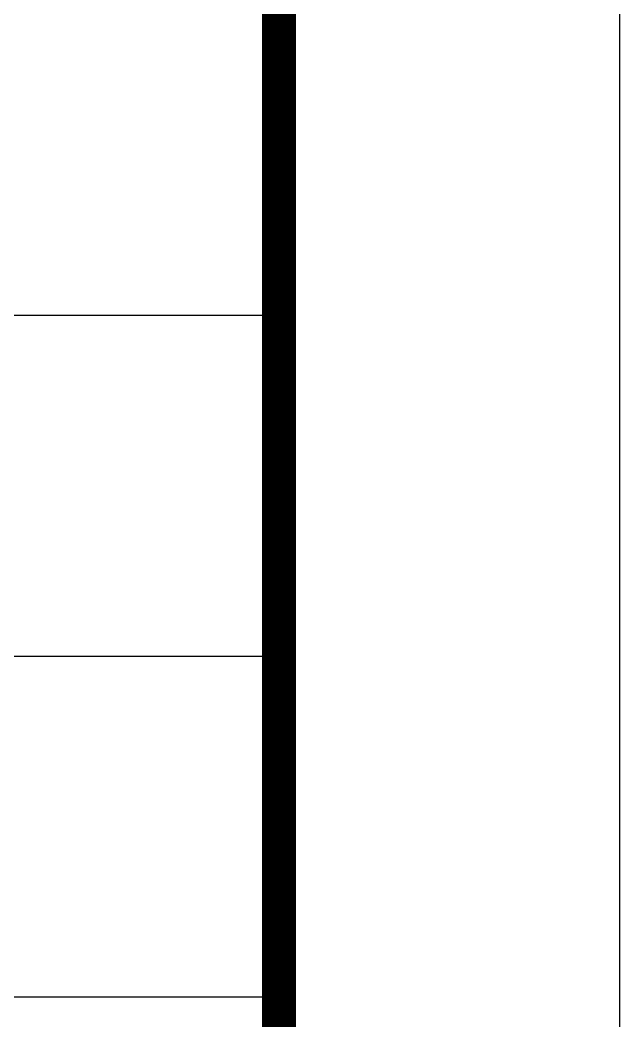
# Model space of a CAD drawing. Extents: x 30064 to 135164, y 17999 to 492668.
# Drawn here: x 112421 to 114181, y 210128 to 213065 of the extents above; entities that cross this region are included whole.
import ezdxf

# ---------------------------------------------------------------- set-up
doc = ezdxf.new("R2010")
doc.units = 0
doc.header["$LTSCALE"] = 1000
doc.header["$MEASUREMENT"] = 0
doc.layers.add('PUB_TITLE', color=7, linetype='Continuous')
doc.layers.add('TWT_TITLE', color=7, linetype='Continuous')

msp = doc.modelspace()

# ---------------------------------------------------------------- linework, layer by layer
for p, q in [((105180.8, 212198.9), (113180.8, 212198.9)), ((105180.8, 211198.9), (113180.8, 211198.9)), ((105180.8, 210198.9), (113180.8, 210198.9))]:
    msp.add_line(p, q)
at = {"layer": 'PUB_TITLE', "const_width": 100}
msp.add_lwpolyline([(105180.8, 254598.5), (113180.8, 254598.5), (113180.8, 197198.9), (105180.8, 197198.9)], close=True, dxfattribs=at)
at = {"layer": 'TWT_TITLE'}
msp.add_lwpolyline([(30080.8, 196198.9), (114180.8, 196198.9), (114180.8, 255598.9), (30080.8, 255598.9)], close=True, dxfattribs=at)
at = {"layer": 'TWT_TITLE', "const_width": 100}
msp.add_lwpolyline([(32580.8, 197198.9), (113180.8, 197198.9), (113180.8, 254598.9), (32580.8, 254598.9)], close=True, dxfattribs=at)

doc.saveas('drawing.dxf')
